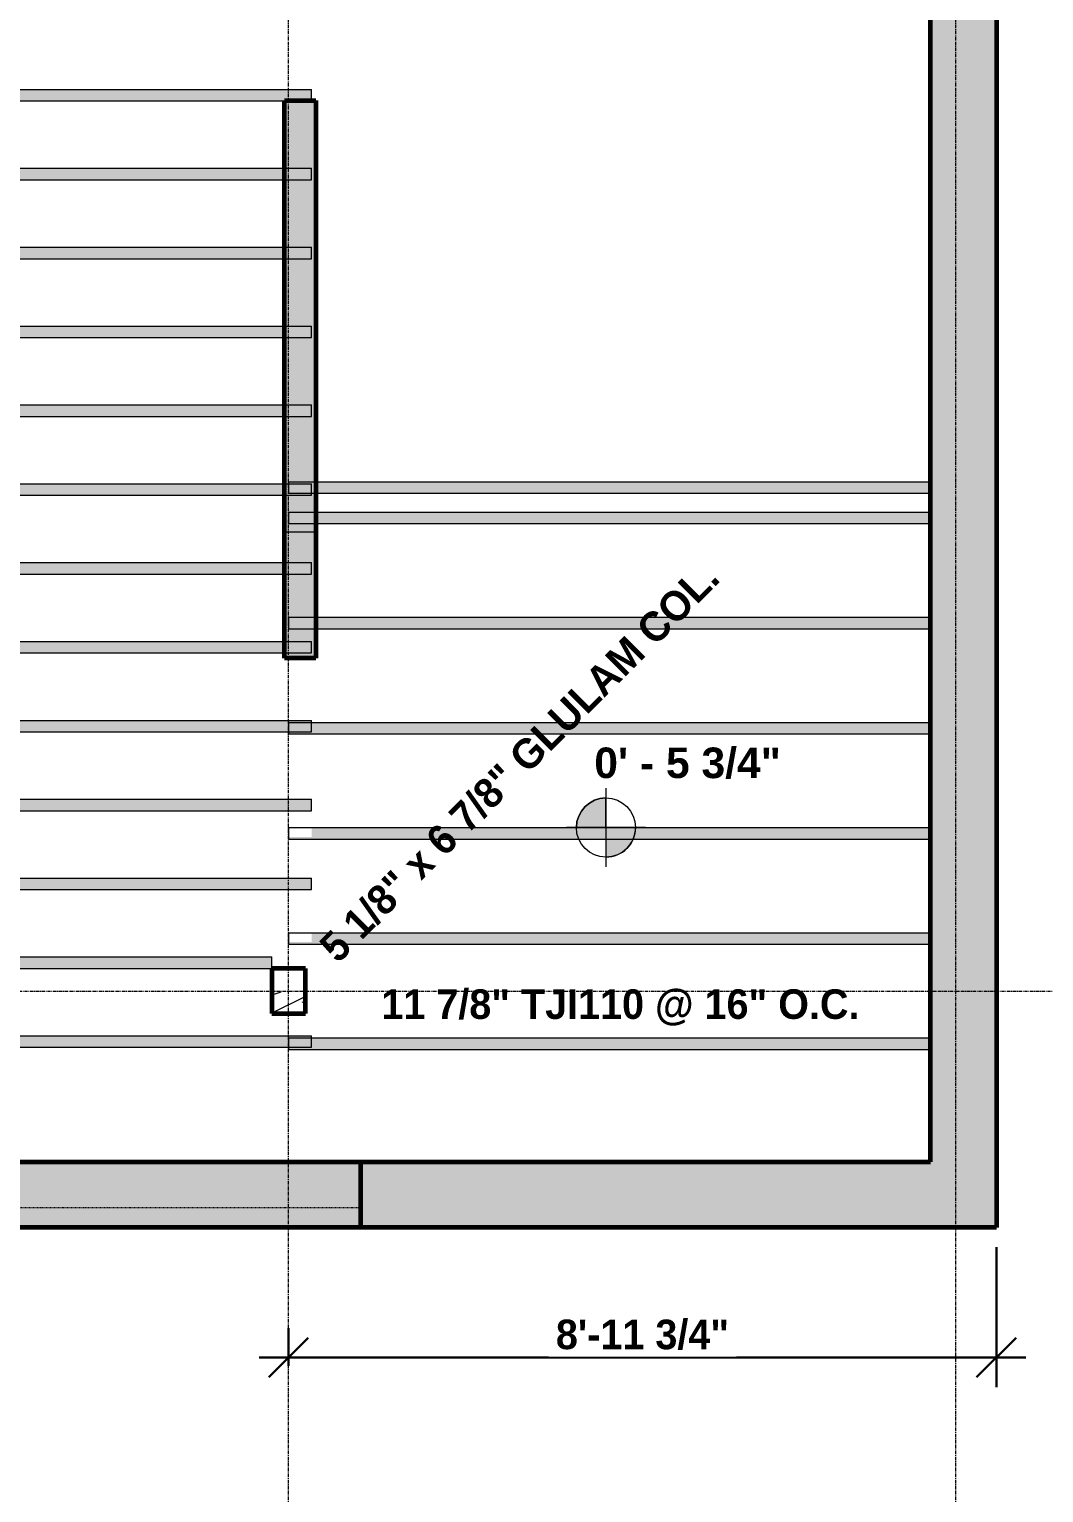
# Model space of a CAD drawing. Header units: inches. Extents: x -3252 to -1813, y 8136 to 9007.
# Drawn here: x -2472.8 to -2318.4, y 8358.2 to 8580.9 of the extents above; entities that cross this region are included whole.
import ezdxf

# ---------------------------------------------------------------- set-up
doc = ezdxf.new("R2010")
doc.units = ezdxf.units.IN
doc.header["$MEASUREMENT"] = 0
doc.linetypes.add('Dash 1_16_', pattern=[0.12499999999999999, 0.06249999999999999, -0.06249999999999999])
doc.linetypes.add('Grid Line 1_2_', pattern=[0.8749999999999999, 0.4999999999999999, -0.125, 0.125, -0.125])
for name, color, linetype, lineweight in [('A-ANNO-DIMS-1', 211, 'Continuous', 30), ('A-DETL-1', 90, 'Dash 1_16_', 9), ('G-ANNO-DIMS', 111, 'Continuous', 9), ('I-WALL', 2, 'Continuous', 18), ('I-WALL-3', 2, 'Continuous', 60), ('S-BEAM', 12, 'Continuous', 9), ('S-BEAM-1', 143, 'Continuous', 9), ('S-BEAM-IDEN', 2, 'Continuous', 9), ('S-COLS', 52, 'Continuous', 9), ('S-COLS-2', 7, 'Continuous', 9), ('S-COLS-3', 52, 'Continuous', 60), ('S-COLS-IDEN', 171, 'Continuous', 9), ('S-FNDN-3', 32, 'Continuous', 60), ('S-GRID-1', 1, 'Grid Line 1_2_', 9)]:
    doc.layers.add(name, color=color, linetype=linetype, lineweight=lineweight)
doc.layers.add('I-WALL-1', color=2, linetype='Continuous', lineweight=18, transparency=0.4)
doc.layers.add('S-FNDN-1', color=32, linetype='Continuous', lineweight=18, transparency=0.4)
doc.styles.add('Arial_B', font='arialbd.ttf', dxfattribs={"height": 4.642857142857141})
doc.styles.add('Century Gothic_B', font='GOTHICB.TTF', dxfattribs={"height": 4.499999999999999})
doc.dimstyles.new('OD__1_16__Tol__', dxfattribs={"dimscale": 12, "dimtxt": 4.698757213728865, "dimasz": 0.5, "dimexe": 0.375, "dimexo": 0.2500000000000001, "dimgap": 0.06250000000000001, "dimtad": 1, "dimdec": 4, "dimrnd": 0.0625, "dimzin": 3, "dimdsep": 46, "dimlunit": 4, "dimtxsty": 'Century Gothic_B', "dimblk1": 'OBLIQUE', "dimblk2": 'OBLIQUE', "dimsah": 1, "dimcen": 0.09, "dimdle": 0.375, "dimazin": 0, "dimtfac": 1, "dimtdec": 4, "dimtix": 1, "dimtmove": 0, "dimatfit": 3, "dimfxl": 1, "dimtvp": 1, "dimtfill": 1, "dimfrac": 2, "dimtolj": 1, "dimtzin": 0, "dimlwd": 30, "dimlwe": 30, "dimarcsym": 2})

# ---------------------------------------------------------------- blocks, each defined once
blk = doc.blocks.new('Plywood Web Joist - 11 7_8_ TJI110 _ 16_ O_C_-1952863-FRAMING - 1ST FLOOR')
at = {"layer": 'S-BEAM-1'}
blk.add_hatch(color=256, dxfattribs=at).paths.add_polyline_path([(-37.75579194537027, -0.8749999999895691), (46.37499999996361, -0.8749999999894839), (46.37499999996361, 0.8750000000106296), (-47.25000000003683, 0.8750000000104591), (-47.25000000003683, -0.8749999999896544)], flags=0)
at = {"layer": 'S-BEAM'}
for p, q in [((-51.3749999999664, 0.8749999999999303), (-51.3749999999664, -0.8750000000000685)), ((-51.3749999999664, 0.8749999999999303), (-47.25000000003454, 0.8749999999999303)), ((-47.25000000003454, 0.8749999999999303), (46.37499999996638, 0.8749999999999303)), ((46.37499999996638, 0.1874999999999685), (46.37499999996638, 0.8749999999999679)), ((46.37499999996638, -0.8750000000000687), (46.37499999996638, 0.8749999999999302)), ((46.37499999996638, -0.1875000000000314), (46.37499999996638, 0.1874999999999685)), ((-51.3749999999664, -0.8750000000000687), (-47.25000000003454, -0.8750000000000687)), ((-47.25000000003454, -0.8750000000000687), (46.37499999996638, -0.8750000000000687)), ((46.37499999996638, -0.8750000000000312), (46.37499999996638, -0.1875000000000314))]:
    blk.add_line(p, q, dxfattribs=at)
blk = doc.blocks.new('Plywood Web Joist - 11 7_8_ TJI110 _ 16_ O_C_-V5-FRAMING - 1ST FLOOR')
at = {"layer": 'S-BEAM-1'}
blk.add_hatch(color=256, dxfattribs=at).paths.add_polyline_path([(-51.37499999996964, -0.8749999999904218), (46.37499999996361, -0.8749999999902512), (46.37499999996361, 0.8750000000098622), (-47.87500000003336, 0.8750000000096917), (-47.87500000003336, -0.5625001677509543), (-51.37499999996964, -0.5625001677509543)], flags=0)
at = {"layer": 'S-BEAM'}
for p, q in [((-51.3749999999664, 0.8749999999999303), (-51.3749999999664, -0.8750000000000685)), ((-51.3749999999664, 0.8749999999999303), (46.37499999996638, 0.8749999999999303)), ((46.37499999996638, 0.1874999999999685), (46.37499999996638, 0.8749999999999679)), ((46.37499999996638, -0.8750000000000687), (46.37499999996638, 0.8749999999999302)), ((46.37499999996638, -0.1875000000000314), (46.37499999996638, 0.1874999999999685)), ((-51.3749999999664, -0.8750000000000687), (46.37499999996638, -0.8750000000000687)), ((46.37499999996638, -0.8750000000000312), (46.37499999996638, -0.1875000000000314))]:
    blk.add_line(p, q, dxfattribs=at)
blk = doc.blocks.new('Timber-Column - 5 1_8_ x 6 7_8_ GLULAM COL_-2255115-FRAMING - 1ST FLOOR')
at = {"layer": 'S-COLS-2'}
h = blk.add_hatch(dxfattribs=at)
h.set_pattern_fill('FP_3', color=256, style=0, pattern_type=2)
h.set_pattern_definition([(216.87, (2436.535, -8426.573), (23.98977142872239, 15.99364285576162), [3.998, -35.986]), (206.565, (2441.333, -8428.972), (-7.997080657381741, -7.996619158077422), [8.941, -8.941]), (198.435, (2441.333, -8432.97), (-15.99384457876375, -7.997098260641131), [5.057999999999999, -20.23])])
h.paths.add_polyline_path([(2.562499999996816, -3.437499999990564), (2.562499999996816, 3.43750000000864), (-2.562500000002955, 3.43750000000864), (-2.562500000002955, -3.437499999990564)], flags=0)
at = {"layer": 'S-COLS-3'}
for p, q in [((-2.562500000000005, 3.437499999999996), (-2.562500000000005, -3.4375)), ((2.562499999999993, 3.437499999999996), (-2.562500000000005, 3.437499999999996)), ((2.562499999999993, -3.4375), (2.562499999999993, 3.437499999999996)), ((-2.562500000000005, -3.4375), (2.562499999999993, -3.4375))]:
    blk.add_line(p, q, dxfattribs=at)
blk = doc.blocks.new('Plywood Web Joist - 11 7_8_ TJI560 _ 12_ O_C_-V9-FRAMING - 1ST FLOOR')
at = {"layer": 'S-BEAM-1'}
h = blk.add_hatch(color=256, dxfattribs=at)
h.paths.add_polyline_path([(-52.81250000010544, -0.8749999999904218), (135.1874999999602, -0.8749999999900807), (135.1874999999602, -0.819572372680568), (139.3124999999607, -0.819572372680568), (139.3124999999607, 0.8750000000103738), (-52.81250000010544, 0.8750000000100328)], flags=0)
h.paths.add_polyline_path([(-58.06250000010842, -0.8749999999904218), (-58.06250000010842, 0.8750000000100328), (-138.4374999999695, 0.8750000000099475), (-138.4374999999695, -0.874999999990507), (-68.52155714574307, -0.8749999999904218)], flags=0)
at = {"layer": 'S-BEAM'}
for p, q in [((-138.4374999999644, 0.8749999999999303), (-138.4374999999644, -0.8750000000000685)), ((-138.4374999999644, 0.8749999999999303), (-58.06250000010376, 0.8749999999999303)), ((-52.81250000010368, 0.8749999999999303), (139.3124999999645, 0.8749999999999303)), ((139.3124999999645, -0.8195723726904981), (139.3124999999645, 0.8749999999999302)), ((-138.4374999999644, -0.8750000000000687), (-58.06250000010391, -0.8750000000000687)), ((-52.81250000010382, -0.8750000000000687), (135.1874999999634, -0.8750000000000687)), ((135.1874999999634, -0.8750000000000687), (139.3124999999645, -0.8750000000000687)), ((139.3124999999645, -0.8750000000000687), (139.3124999999645, -0.8195723726904981))]:
    blk.add_line(p, q, dxfattribs=at)
blk = doc.blocks.new('Plywood Web Joist - 11 7_8_ TJI560 _ 12_ O_C_-V10-FRAMING - 1ST FLOOR')
at = {"layer": 'S-BEAM-1'}
h = blk.add_hatch(color=256, dxfattribs=at)
h.paths.add_polyline_path([(-68.52155714574376, -0.8749999999899102), (-58.0625000001091, -0.8749999999899102), (-58.0625000001091, 0.8750000000105443), (-138.4374999999673, 0.8750000000104591), (-138.4374999999673, -0.8749999999899954)], flags=0)
h.paths.add_polyline_path([(135.1874999999596, -0.8749999999895691), (135.1874999999596, 0.8750000000108854), (-52.81250000010612, 0.8750000000105443), (-52.81250000010612, -0.8749999999899102), (4.129531254379628, -0.8749999999897397)], flags=0)
at = {"layer": 'S-BEAM'}
for p, q in [((-138.4374999999644, 0.8749999999999303), (-138.4374999999644, -0.8750000000000685)), ((-138.4374999999644, 0.8749999999999303), (-58.06250000010504, 0.8749999999999303)), ((-52.81250000010497, 0.8749999999999303), (135.1874999999623, 0.8749999999999303)), ((135.1874999999623, 0.8749999999999303), (139.3124999999645, 0.8749999999999303)), ((139.3124999999645, -0.8750000000000687), (139.3124999999645, 0.8749999999999302)), ((-138.4374999999644, -0.8750000000000687), (-58.06250000010521, -0.8750000000000687)), ((-52.81250000010512, -0.8750000000000687), (135.1874999999623, -0.8750000000000687)), ((135.1874999999623, -0.8750000000000687), (139.3124999999645, -0.8750000000000687))]:
    blk.add_line(p, q, dxfattribs=at)
blk = doc.blocks.new('Plywood Web Joist - 11 7_8_ TJI560 _ 12_ O_C_-V11-FRAMING - 1ST FLOOR')
at = {"layer": 'S-BEAM-1'}
h = blk.add_hatch(color=256, dxfattribs=at)
h.paths.add_polyline_path([(-68.52155714574504, -0.8749999999904218), (-61.18750000004496, -0.8749999999904218), (-61.18750000004496, 0.875000000010118), (-138.4374999999685, 0.8750000000100328), (-138.4374999999685, -0.874999999990507)], flags=0)
h.paths.add_polyline_path([(135.1874999999584, -0.8749999999900807), (135.1874999999584, 0.8750000000104591), (-51.18750000003879, 0.875000000010118), (-51.18750000003879, -0.8749999999904218), (4.129531254378434, -0.8749999999902512)], flags=0)
at = {"layer": 'S-BEAM'}
for p, q in [((-138.4374999999644, 0.8749999999999303), (-138.4374999999644, -0.8750000000000685)), ((-138.4374999999644, 0.8749999999999303), (-61.18750000004138, 0.8749999999999303)), ((-61.18750000004138, 0.8749999999999303), (-51.18750000004129, 0.8749999999999303)), ((-51.18750000004129, 0.8749999999999303), (135.1874999999611, 0.8749999999999303)), ((135.1874999999611, 0.8749999999999303), (139.3124999999645, 0.8749999999999303)), ((139.3124999999645, -0.8750000000000687), (139.3124999999645, 0.8749999999999302)), ((-138.4374999999644, -0.8750000000000687), (-61.18750000004138, -0.8750000000000687)), ((-61.18750000004138, -0.8750000000000687), (-51.18750000004129, -0.8750000000000687)), ((-51.18750000004129, -0.8750000000000687), (135.1874999999611, -0.8750000000000687)), ((135.1874999999611, -0.8750000000000687), (139.3124999999645, -0.8750000000000687))]:
    blk.add_line(p, q, dxfattribs=at)
blk = doc.blocks.new('Plywood Web Joist - 11 7_8_ TJI560 _ 12_ O_C_-V12-FRAMING - 1ST FLOOR')
at = {"layer": 'S-BEAM-1'}
h = blk.add_hatch(color=256, dxfattribs=at)
h.paths.add_polyline_path([(4.12953125437707, -0.8749999999911892), (139.3124999999609, -0.8749999999910186), (139.3124999999609, 0.8750000000094359), (-51.18750000004007, 0.8750000000090948), (-51.18750000004007, -0.8749999999913597)], flags=0)
h.paths.add_polyline_path([(-138.4374999999683, -0.874999999991445), (-61.18750000004624, -0.8749999999913597), (-61.18750000004624, 0.8750000000090948), (-138.4374999999683, 0.8750000000090096)], flags=0)
at = {"layer": 'S-BEAM'}
for p, q in [((-138.4374999999644, 0.8749999999999303), (-138.4374999999644, -0.8750000000000685)), ((-138.4374999999644, 0.8749999999999303), (-61.18750000004042, 0.8749999999999303)), ((-61.18750000004042, 0.8749999999999303), (-51.18750000004034, 0.8749999999999303)), ((-51.18750000004034, 0.8749999999999303), (139.3124999999645, 0.8749999999999303)), ((139.3124999999645, -0.8750000000000687), (139.3124999999645, 0.8749999999999302)), ((-138.4374999999644, -0.8750000000000687), (-61.18750000004025, -0.8750000000000687)), ((-61.18750000004025, -0.8750000000000687), (-51.18750000004017, -0.8750000000000687)), ((-51.18750000004017, -0.8750000000000687), (139.3124999999645, -0.8750000000000687))]:
    blk.add_line(p, q, dxfattribs=at)
blk = doc.blocks.new('Plywood Web Joist - 11 7_8_ TJI560 _ 12_ O_C_-2000427-FRAMING - 1ST FLOOR')
at = {"layer": 'S-BEAM-1'}
h = blk.add_hatch(color=256, dxfattribs=at)
h.paths.add_polyline_path([(-138.4374999999692, -0.8749999999911892), (-61.18750000004717, -0.8749999999911039), (-61.18750000004717, 0.8750000000093506), (-138.4374999999692, 0.8750000000092654)], flags=0)
h.paths.add_polyline_path([(133.2500000000231, -0.8749999999907628), (133.2500000000231, 0.8750000000096917), (-51.18750000004101, 0.8750000000093506), (-51.18750000004101, -0.8749999999911039), (4.129531254376047, -0.8749999999909334)], flags=0)
at = {"layer": 'S-BEAM'}
for p, q in [((-138.4374999999591, 0.8749999999999303), (-138.4374999999591, -0.8750000000000685)), ((-138.4374999999591, 0.8749999999999303), (-61.18750000003912, 0.8749999999999303)), ((-61.18750000003912, 0.8749999999999303), (-51.18750000003903, 0.8749999999999303)), ((-51.18750000003903, 0.8749999999999303), (133.2500000000261, 0.8749999999999303)), ((133.2500000000261, -0.8750000000000687), (133.2500000000261, 0.8749999999999302)), ((-138.4374999999591, -0.8750000000000687), (-61.18750000003897, -0.8750000000000687)), ((-61.18750000003897, -0.8750000000000687), (-55.31250000017661, -0.8750000000000687)), ((-50.18750000017639, -0.8750000000000687), (133.2500000000261, -0.8750000000000687))]:
    blk.add_line(p, q, dxfattribs=at)
blk = doc.blocks.new('Plywood Web Joist - 11 7_8_ TJI560 _ 12_ O_C_-V13-FRAMING - 1ST FLOOR')
at = {"layer": 'S-BEAM-1'}
h = blk.add_hatch(color=256, dxfattribs=at)
h.paths.add_polyline_path([(4.129531254375876, -0.8749999999903365), (139.3124999999597, -0.874999999990166), (139.3124999999597, 0.8750000000102885), (-51.18750000004135, 0.8750000000099475), (-51.18750000004135, -0.874999999990507), (-32.1960129456859, -0.8749999999904218)], flags=0)
h.paths.add_polyline_path([(-138.4374999999696, -0.8749999999905923), (-61.18750000004751, -0.874999999990507), (-61.18750000004751, 0.8750000000099475), (-138.4374999999696, 0.8750000000098622)], flags=0)
at = {"layer": 'S-BEAM'}
for p, q in [((-138.4374999999644, 0.8749999999999303), (-138.4374999999644, -0.8750000000000685)), ((-138.4374999999644, 0.8749999999999303), (-61.18750000003865, 0.8749999999999303)), ((-61.18750000003865, 0.8749999999999303), (-58.43750000004108, 0.8749999999999303)), ((-52.43750000004102, 0.8749999999999303), (-51.18750000003856, 0.8749999999999303)), ((-51.18750000003856, 0.8749999999999303), (139.3124999999645, 0.8749999999999303)), ((139.3124999999645, -0.8750000000000687), (139.3124999999645, 0.8749999999999302)), ((-138.4374999999644, -0.8750000000000687), (-61.1875000000385, -0.8750000000000687)), ((-61.1875000000385, -0.8750000000000687), (-58.43750000004108, -0.8750000000000687)), ((-52.43750000004102, -0.8750000000000687), (-51.18750000003841, -0.8750000000000687)), ((-51.18750000003841, -0.8750000000000687), (139.3124999999645, -0.8750000000000687))]:
    blk.add_line(p, q, dxfattribs=at)
blk = doc.blocks.new('Spot Elevations - Spot Elevation - Target Filled-1560264-FRAMING - 1ST FLOOR')
at = {"layer": 'G-ANNO-DIMS'}
h = blk.add_hatch(color=256, dxfattribs=at)
edge = h.paths.add_edge_path(flags=0)
edge.add_line((1.249000902703301e-16, 0), (-0.09374999999999985, 0))
edge.add_arc((5.724587470723462e-16, -3.434752482434078e-16), 0.09375000000000037, 90.00000000000063, 180.0000000000002, ccw=False)
edge.add_line((1.249000902703301e-16, 0.09375000000000007), (1.249000902703301e-16, 0))
h = blk.add_hatch(color=256, dxfattribs=at)
edge = h.paths.add_edge_path(flags=0)
edge.add_line((1.249000902703301e-16, 0), (0.09375000000000029, 0))
edge.add_arc((2.289834988289385e-16, 6.245004513516504e-17), 0.09374999999999996, 269.99999999999955, 359.99999999999966, ccw=False)
edge.add_line((1.249000902703301e-16, -0.09375), (1.249000902703301e-16, 0))
for p, q in [((-2.706168622523819e-16, 0.1243846875261664), (-2.706168622523819e-16, -0.125)), ((1.249000902703301e-16, 0), (1.249000902703301e-16, 0.09375000000000007)), ((0.1250000000000001, 7.067913962433002e-16), (-0.1249999999999998, 7.067913962433002e-16)), ((-0.09374999999999985, 0), (1.249000902703301e-16, 0)), ((1.249000902703301e-16, 0), (1.249000902703301e-16, -0.09375)), ((0.09375000000000029, 0), (1.249000902703301e-16, 0))]:
    blk.add_line(p, q, dxfattribs=at)
blk.add_circle((1.249000902703301e-16, 0), 0.09375000000000007, dxfattribs=at)
for centre, radius, start, end in [((5.724587470723462e-16, -3.434752482434078e-16), 0.09375000000000037, 90.00000000000026, 179.9999999999999), ((2.289834988289385e-16, 6.245004513516504e-17), 0.09374999999999996, 269.9999999999992, 359.9999999999993)]:
    blk.add_arc(centre, radius, start, end, dxfattribs=at)
blk = doc.blocks.new('_Oblique')
at = {"color": 0, "linetype": 'ByBlock', "lineweight": -2}
blk.add_line((-0.5, -0.5), (0.5, 0.5), dxfattribs=at)
blk = doc.blocks.new('DIMBLOCK15-FRAMING - 1ST FLOOR')
at = {"layer": 'A-ANNO-DIMS-1', "color": 0, "lineweight": 30, "transparency": 16777216}
for p, q in [((-2325.586683847734, 8395.569381505364), (-2325.586683847734, 8374.292837479712)), ((-2433.336683847666, 8377.550196792594), (-2433.336683847666, 8383.292837479712)), ((-2321.086683847734, 8378.792837479712), (-2437.836683847666, 8378.792837479712))]:
    blk.add_line(p, q, dxfattribs=at)
at = {"layer": 'Defpoints', "color": 0, "transparency": 16777216}
for p in [(-2325.586683847734, 8398.569381505364), (-2433.336683847666, 8378.792837479712), (-2433.336683847666, 8374.550196792594)]:
    blk.add_point(p, dxfattribs=at)
at = {"layer": 'A-ANNO-DIMS-1', "color": 0, "lineweight": 30, "transparency": 16777216, "xscale": 5.999999999999999, "yscale": 5.999999999999999, "zscale": 5.999999999999999, "rotation": 180}
blk.add_blockref('_Oblique', (-2433.336683847666, 8378.792837479712), dxfattribs=at)
at = {"layer": 'A-ANNO-DIMS-1', "color": 0, "lineweight": 30, "transparency": 16777216, "xscale": 5.999999999999999, "yscale": 5.999999999999999, "zscale": 5.999999999999999}
blk.add_blockref('_Oblique', (-2325.586683847734, 8378.792837479712), dxfattribs=at)
at = {"layer": 'A-ANNO-DIMS-1', "color": 0, "transparency": 16777216, "insert": (-2379.4616838477, 8382.257827302637), "char_height": 4.499999999999999, "attachment_point": 5, "style": 'Century Gothic_B', "bg_fill": 3, "box_fill_scale": 1.25, "bg_fill_color": 256, "bg_fill_true_color": 13158600, "bg_fill_transparency": 0}
blk.add_mtext('\\A1;8\'-11 3/4"', dxfattribs=at)

msp = doc.modelspace()

# ---------------------------------------------------------------- hatches: boundary and pattern name
at = {"layer": 'I-WALL-1'}
h = msp.add_hatch(color=256, dxfattribs=at)
h.paths.add_polyline_path([(-2429.211683847736, 8505.694381505398), (-2429.211683847736, 8507.444381505398), (-2433.336683847669, 8507.444381505398), (-2433.336683847669, 8505.694381505398), (-2429.836683847735, 8505.694381505398)], flags=0)
h.paths.add_polyline_path([(-2433.961683847737, 8510.006881337638), (-2429.836683847735, 8510.006881337638), (-2429.836683847735, 8510.319381505366), (-2429.211683847736, 8510.319381505366), (-2429.211683847736, 8512.069381505366), (-2433.336683847669, 8512.069381505366), (-2433.336683847669, 8511.756881337638), (-2433.961683847737, 8511.756881337638)], flags=0)
h.paths.add_polyline_path([(-2433.961683847737, 8522.006881337638), (-2429.836683847735, 8522.006881337638), (-2429.836683847735, 8523.756881337638), (-2433.961683847737, 8523.756881337638)], flags=0)
h.paths.add_polyline_path([(-2429.836683847735, 8534.006881337638), (-2429.836683847735, 8535.756881337638), (-2433.961683847737, 8535.756881337638), (-2433.961683847737, 8534.006881337638)], flags=0)
h.paths.add_polyline_path([(-2429.836683847735, 8546.006881337638), (-2429.836683847735, 8547.756881337638), (-2433.961683847736, 8547.756881337638), (-2433.961683847736, 8546.006881337638)], flags=0)
h.paths.add_polyline_path([(-2433.961683847736, 8558.006881337638), (-2429.836683847735, 8558.006881337638), (-2429.836683847735, 8559.756881337638), (-2433.961683847736, 8559.756881337638)], flags=0)
h.paths.add_polyline_path([(-2429.961683847666, 8570.006881337638), (-2429.836683847736, 8570.006881337638), (-2429.836683847736, 8570.062308964949), (-2433.961683847736, 8570.062308964949), (-2433.961683847736, 8570.006881337638)], flags=0)
h = msp.add_hatch(color=256, dxfattribs=at)
h.paths.add_polyline_path([(-2429.836683847735, 8504.444381505373), (-2429.211683847736, 8504.444381505373), (-2429.211683847736, 8505.694381505398), (-2433.336683847669, 8505.694381505398), (-2433.336683847669, 8507.444381505398), (-2429.211683847736, 8507.444381505398), (-2429.211683847736, 8510.319381505366), (-2429.836683847735, 8510.319381505366), (-2429.836683847735, 8510.006881337638), (-2433.961683847737, 8510.006881337638), (-2433.961683847737, 8504.444381505373), (-2433.336683847669, 8504.444381505373)], flags=0)
h.paths.add_polyline_path([(-2433.961683847737, 8511.756881337638), (-2433.336683847669, 8511.756881337638), (-2433.336683847669, 8512.069381505366), (-2429.211683847736, 8512.069381505366), (-2429.211683847736, 8570.062308964949), (-2429.836683847736, 8570.062308964949), (-2429.836683847736, 8570.006881337638), (-2433.961683847736, 8570.006881337638), (-2433.961683847736, 8559.756881337638), (-2429.836683847735, 8559.756881337638), (-2429.836683847735, 8558.006881337638), (-2433.961683847736, 8558.006881337638), (-2433.961683847736, 8547.756881337638), (-2429.836683847735, 8547.756881337638), (-2429.836683847735, 8546.006881337638), (-2433.961683847736, 8546.006881337638), (-2433.961683847737, 8535.756881337638), (-2429.836683847735, 8535.756881337638), (-2429.836683847735, 8534.006881337638), (-2433.961683847737, 8534.006881337638), (-2433.961683847737, 8523.756881337638), (-2429.836683847735, 8523.756881337638), (-2429.836683847735, 8522.006881337638), (-2433.961683847737, 8522.006881337638), (-2433.961683847737, 8512.069381505366)], flags=0)
msp.add_hatch(color=256, dxfattribs=at).paths.add_polyline_path([(-2429.836683847733, 8485.194381505364), (-2429.211683847737, 8485.194381505364), (-2429.211683847737, 8489.694381505398), (-2433.336683847669, 8489.694381505398), (-2433.336683847669, 8491.444381505398), (-2429.211683847737, 8491.444381505398), (-2429.211683847736, 8504.444381505373), (-2433.961683847737, 8504.444381505373), (-2433.961683847737, 8499.756881337638), (-2429.836683847735, 8499.756881337638), (-2429.836683847735, 8498.006881337638), (-2433.961683847737, 8498.006881337638), (-2433.961683847737, 8487.756881337638), (-2429.836683847735, 8487.756881337638), (-2429.836683847733, 8486.006881337638), (-2433.961683847737, 8486.006881337638), (-2433.961683847737, 8485.194381505364)], flags=0)
h = msp.add_hatch(color=256, dxfattribs=at)
h.paths.add_polyline_path([(-2429.836683847733, 8486.006881337638), (-2429.836683847735, 8487.756881337638), (-2433.961683847737, 8487.756881337638), (-2433.961683847737, 8486.006881337638)], flags=0)
h.paths.add_polyline_path([(-2429.211683847737, 8489.694381505398), (-2429.211683847737, 8491.444381505398), (-2433.336683847669, 8491.444381505398), (-2433.336683847669, 8489.694381505398), (-2429.836683847735, 8489.694381505398)], flags=0)
h.paths.add_polyline_path([(-2429.836683847735, 8498.006881337638), (-2429.836683847735, 8499.756881337638), (-2433.961683847737, 8499.756881337638), (-2433.961683847737, 8498.006881337638)], flags=0)
at = {"layer": 'S-FNDN-1'}
for points in [[(-2335.586683847736, 8408.569381505373), (-2325.586683847736, 8408.569381505373), (-2325.586683847736, 8692.56938150537), (-2335.586683847736, 8692.56938150537), (-2335.586683847736, 8630.569381505364), (-2332.336683847736, 8630.569381505364), (-2332.336683847736, 8623.819381505398), (-2335.586683847735, 8623.819381505398), (-2335.586683847736, 8425.694381505396)], [(-2335.586683847736, 8398.569381505373), (-2325.586683847736, 8398.569381505373), (-2325.586683847735, 8408.569381505373), (-2422.336683847668, 8408.569381505376), (-2422.336683847668, 8398.569381505373), (-2419.71747579307, 8398.569381505373)]]:
    msp.add_hatch(color=256, dxfattribs=at).paths.add_polyline_path(points, flags=0)
h = msp.add_hatch(color=256, dxfattribs=at)
h.paths.add_polyline_path([(-2525.367933847771, 8398.569381505371), (-2422.336683847668, 8398.569381505373), (-2422.336683847668, 8408.569381505376), (-2630.336683847734, 8408.569381505375), (-2630.336683847734, 8398.569381505371), (-2529.867933847771, 8398.569381505371)], flags=0)
h.paths.add_polyline_path([(-2525.367933847771, 8399.069381505373), (-2529.867933847771, 8399.069381505373), (-2529.867933847771, 8404.569381505373), (-2525.367933847771, 8404.569381505373), (-2525.367933847771, 8403.772979990224)], flags=0)

# ---------------------------------------------------------------- linework, layer by layer
at = {"layer": 'A-DETL-1'}
msp.add_line((-2422.336683847665, 8401.569381505364), (-2627.336683847732, 8401.569381505364), dxfattribs=at)
at = {"layer": 'I-WALL'}
msp.add_line((-2433.961683847734, 8504.444381505364), (-2429.211683847734, 8504.444381505364), dxfattribs=at)
at = {"layer": 'I-WALL-3'}
for p, q in [((-2433.961683847734, 8485.194381505355), (-2433.961683847734, 8570.062308964938)), ((-2433.961683847734, 8570.062308964938), (-2429.211683847734, 8570.062308964938)), ((-2429.211683847734, 8570.062308964938), (-2429.211683847734, 8485.194381505355)), ((-2429.211683847734, 8485.194381505355), (-2433.961683847734, 8485.194381505355))]:
    msp.add_line(p, q, dxfattribs=at)
at = {"layer": 'S-FNDN-3'}
for p, q in [((-2325.586683847733, 8702.56938150539), (-2325.586683847734, 8398.569381505364)), ((-2335.586683847734, 8408.569381505364), (-2335.586683847733, 8692.569381505391)), ((-2620.336683847731, 8408.569381505366), (-2335.586683847734, 8408.569381505364)), ((-2422.336683847665, 8398.569381505364), (-2422.336683847665, 8408.569381505364)), ((-2325.586683847734, 8398.569381505364), (-2630.336683847731, 8398.569381505364))]:
    msp.add_line(p, q, dxfattribs=at)
at = {"layer": 'S-GRID-1'}
for p, q in [((-2433.336683847666, 8237.204345112257), (-2433.336683847667, 8982.869650829503)), ((-2331.774183847666, 8237.204345112257), (-2331.774183847667, 8982.869650829505)), ((-3194.570245953717, 8434.56938133763), (-1935.479173867047, 8434.569381337627))]:
    msp.add_line(p, q, dxfattribs=at)

# ---------------------------------------------------------------- block references
at = {"layer": 'G-ANNO-DIMS', "xscale": 47.99999999999997, "yscale": 47.99999999999997, "zscale": 47.99999999999997}
msp.add_blockref('Spot Elevations - Spot Elevation - Target Filled-1560264-FRAMING - 1ST FLOOR', (-2385.022400875718, 8459.444381505382), dxfattribs=at)
at = {"layer": 'S-BEAM'}
for name, p in [('Plywood Web Joist - 11 7_8_ TJI560 _ 12_ O_C_-V9-FRAMING - 1ST FLOOR', (-2569.149183847697, 8570.881881337627)), ('Plywood Web Joist - 11 7_8_ TJI560 _ 12_ O_C_-V10-FRAMING - 1ST FLOOR', (-2569.149183847696, 8558.881881337627)), ('Plywood Web Joist - 11 7_8_ TJI560 _ 12_ O_C_-V10-FRAMING - 1ST FLOOR', (-2569.149183847696, 8546.881881337627)), ('Plywood Web Joist - 11 7_8_ TJI560 _ 12_ O_C_-V10-FRAMING - 1ST FLOOR', (-2569.149183847696, 8534.881881337627)), ('Plywood Web Joist - 11 7_8_ TJI560 _ 12_ O_C_-V10-FRAMING - 1ST FLOOR', (-2569.149183847695, 8522.881881337627)), ('Plywood Web Joist - 11 7_8_ TJI560 _ 12_ O_C_-V11-FRAMING - 1ST FLOOR', (-2569.149183847695, 8510.881881337627)), ('Plywood Web Joist - 11 7_8_ TJI110 _ 16_ O_C_-1952863-FRAMING - 1ST FLOOR', (-2381.9616838477, 8511.194381505356)), ('Plywood Web Joist - 11 7_8_ TJI110 _ 16_ O_C_-1952863-FRAMING - 1ST FLOOR', (-2381.9616838477, 8506.569381505387)), ('Plywood Web Joist - 11 7_8_ TJI560 _ 12_ O_C_-V11-FRAMING - 1ST FLOOR', (-2569.149183847695, 8498.881881337627)), ('Plywood Web Joist - 11 7_8_ TJI110 _ 16_ O_C_-1952863-FRAMING - 1ST FLOOR', (-2381.9616838477, 8490.569381505387)), ('Plywood Web Joist - 11 7_8_ TJI560 _ 12_ O_C_-V11-FRAMING - 1ST FLOOR', (-2569.149183847695, 8486.881881337627)), ('Plywood Web Joist - 11 7_8_ TJI560 _ 12_ O_C_-V12-FRAMING - 1ST FLOOR', (-2569.149183847694, 8474.881881337627)), ('Plywood Web Joist - 11 7_8_ TJI110 _ 16_ O_C_-V5-FRAMING - 1ST FLOOR', (-2381.9616838477, 8474.569381505387)), ('Plywood Web Joist - 11 7_8_ TJI560 _ 12_ O_C_-V12-FRAMING - 1ST FLOOR', (-2569.149183847694, 8462.881881337627)), ('Plywood Web Joist - 11 7_8_ TJI110 _ 16_ O_C_-V5-FRAMING - 1ST FLOOR', (-2381.9616838477, 8458.569381505387)), ('Plywood Web Joist - 11 7_8_ TJI560 _ 12_ O_C_-V12-FRAMING - 1ST FLOOR', (-2569.149183847693, 8450.881881337627)), ('Plywood Web Joist - 11 7_8_ TJI110 _ 16_ O_C_-V5-FRAMING - 1ST FLOOR', (-2381.9616838477, 8442.569381505387)), ('Plywood Web Joist - 11 7_8_ TJI560 _ 12_ O_C_-2000427-FRAMING - 1ST FLOOR', (-2569.149183847693, 8438.881881337627)), ('Plywood Web Joist - 11 7_8_ TJI560 _ 12_ O_C_-V13-FRAMING - 1ST FLOOR', (-2569.149183847693, 8426.881881337627)), ('Plywood Web Joist - 11 7_8_ TJI110 _ 16_ O_C_-V5-FRAMING - 1ST FLOOR', (-2381.9616838477, 8426.569381505387))]:
    msp.add_blockref(name, p, dxfattribs=at)
at = {"layer": 'S-COLS'}
msp.add_blockref('Timber-Column - 5 1_8_ x 6 7_8_ GLULAM COL_-2255115-FRAMING - 1ST FLOOR', (-2433.336683847667, 8434.569381337627), dxfattribs=at)

# ---------------------------------------------------------------- texts
at = {"layer": 'S-BEAM-IDEN', "insert": (-2419.213463881564, 8434.826208879802), "char_height": 4.499999999999996, "width": 90.59699999999992, "attachment_point": 1, "style": 'Century Gothic_B'}
msp.add_mtext('11 7/8" TJI110 @ 16" O.C.', dxfattribs=at)

# ---------------------------------------------------------------- next in the draw order: texts
at = {"layer": 'G-ANNO-DIMS', "insert": (-2386.79571507945, 8471.617627748179), "char_height": 4.642857142857141, "width": 33.05595408895265, "attachment_point": 1, "line_spacing_factor": 0.9417779076525878, "style": 'Arial_B', "bg_fill": 3, "box_fill_scale": 1.25, "bg_fill_color": 256, "bg_fill_true_color": 13158600, "bg_fill_transparency": 0}
msp.add_mtext('0\' - 5 3/4"', dxfattribs=at)

# ---------------------------------------------------------------- next in the draw order: dimensions: what is measured, and where the dimension line sits
at = {"layer": 'A-ANNO-DIMS-1'}
dim = msp.add_linear_dim(base=(-2433.336683847666, 8378.792837479712), p1=(-2325.586683847734, 8398.569381505364), p2=(-2433.336683847666, 8374.550196792594), dimstyle='OD__1_16__Tol__', override={"dimpost": '<>', "dimfxl": 110.3946725809342}, dxfattribs=at)
dim.commit()
dim.dimension.update_dxf_attribs({"geometry": 'DIMBLOCK15-FRAMING - 1ST FLOOR', "text_midpoint": (-2379.4616838477, 8382.257827302637)})

# ---------------------------------------------------------------- next in the draw order: texts
at = {"layer": 'S-COLS-IDEN', "insert": (-2429.0127491506, 8441.820394449127), "char_height": 4.499999999999996, "width": 104.8379999999999, "attachment_point": 1, "rotation": 45, "style": 'Century Gothic_B'}
msp.add_mtext('5 1/8" x 6 7/8" GLULAM COL.', dxfattribs=at)

doc.saveas('drawing.dxf')
